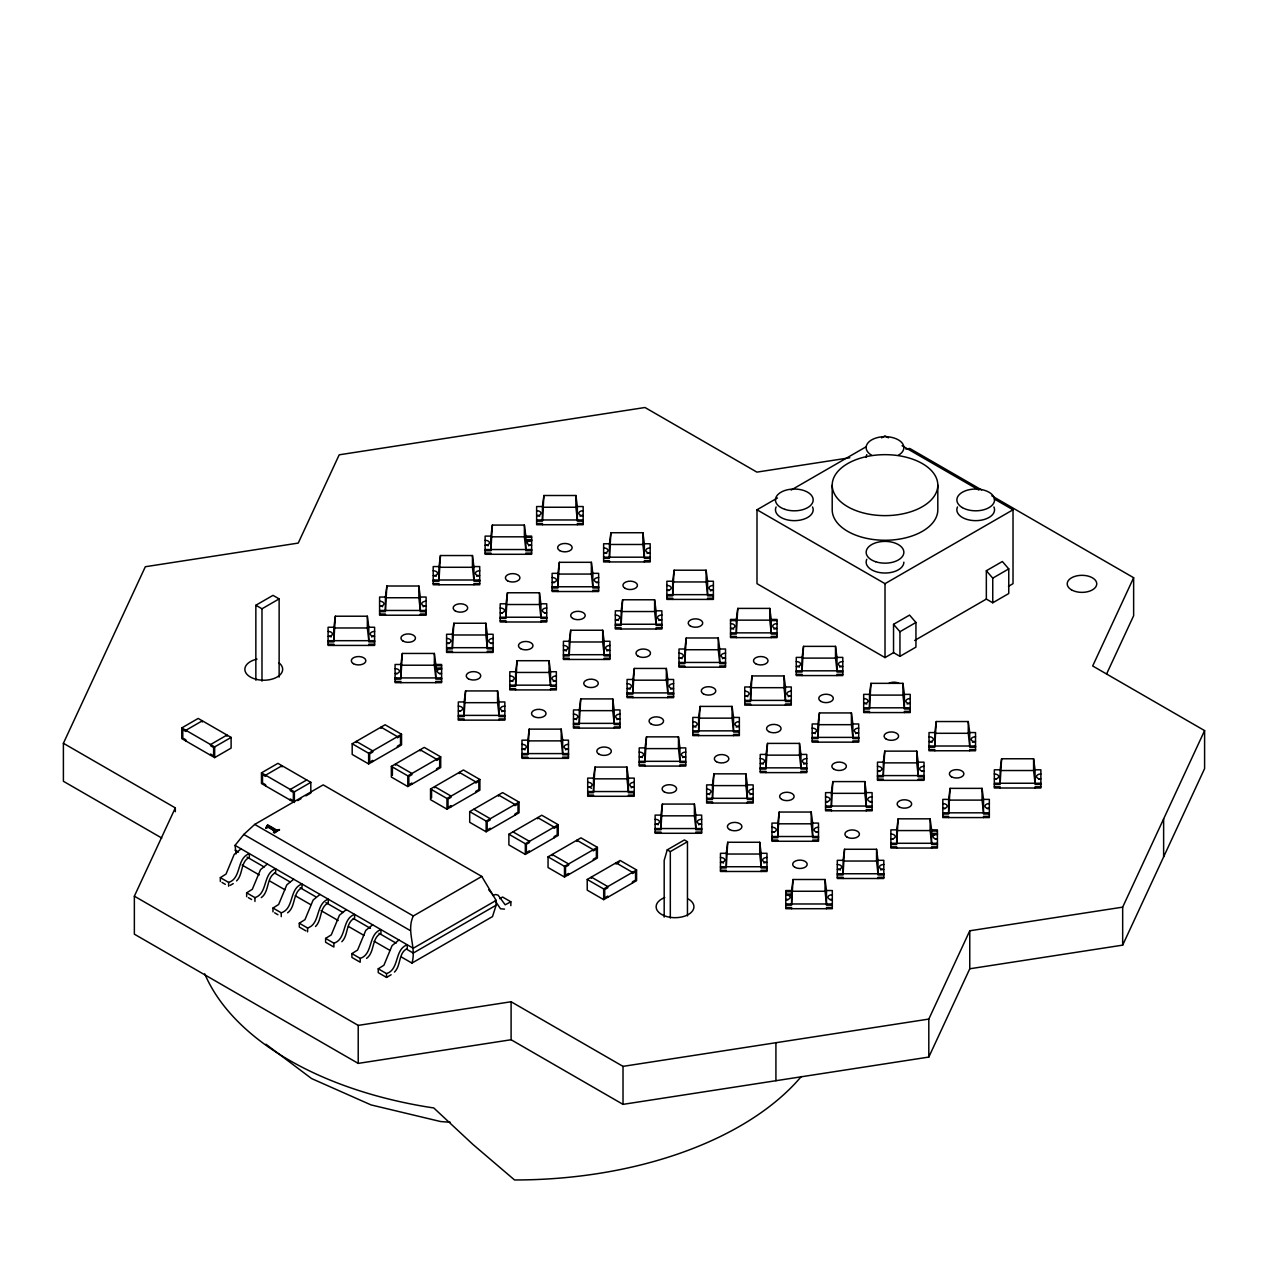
<?xml version="1.0" encoding="UTF-8"?>
<svg xmlns="http://www.w3.org/2000/svg" width="1268" height="1268" viewBox="0 0 1268 1268"><rect width="100%" height="100%" fill="white"/><g stroke="black" fill="none" stroke-linecap="round" stroke-linejoin="round"><path stroke-width="1.5" d="M333.896 640.689L335.354 616.216L367.34 616.216L368.798 627.248L368.798 641.877L374.615 641.877M385.409 610.463L386.867 586.006L418.852 586.006L420.31 597.038L420.31 611.651L426.111 611.651M400.894 677.92L402.352 653.448L434.338 653.448L435.796 664.48L435.796 679.109L441.613 679.109M439.013 579.999L440.456 555.543L472.457 555.543L473.899 566.574L473.899 581.188L479.716 581.188M452.407 647.694L453.865 623.238L485.85 623.238L487.308 634.269L487.308 648.883L493.125 648.883M464.136 715.39L465.578 690.933L497.579 690.933L499.021 701.965L499.021 716.579L504.838 716.579M490.938 549.535L492.38 525.079L524.381 525.079L525.824 536.11L525.824 550.724L531.641 550.724M506.011 617.231L507.454 592.774L539.455 592.774L540.897 603.806L540.897 618.419L546.714 618.419M515.632 685.164L517.09 660.707L549.076 660.707L550.534 671.739L550.534 686.353L556.351 686.353M542.45 519.959L543.909 495.503L575.894 495.503L577.352 506.534L577.352 521.148L583.169 521.148M527.789 753.588L529.231 729.132L561.233 729.132L562.675 740.163L562.675 754.777L568.492 754.777M557.936 586.767L559.378 562.31L591.379 562.31L592.822 573.342L592.822 587.956L598.639 587.956M569.237 654.7L570.695 630.244L602.68 630.244L604.139 641.275L604.139 655.889L609.956 655.889M579.286 723.362L580.744 698.906L612.729 698.906L614.188 709.937L614.188 724.551L620.004 724.551M609.448 557.191L610.907 532.734L642.892 532.734L644.35 543.766L644.35 558.38L650.167 558.38M593.519 791.549L594.977 767.077L626.963 767.077L628.421 778.108L628.421 792.738L634.238 792.738M621.161 624.252L622.62 599.78L654.605 599.78L656.063 610.811L656.063 625.425L661.88 625.425M632.89 692.899L634.349 668.442L666.334 668.442L667.792 679.474L667.792 694.087L673.609 694.087M645.032 761.323L646.49 736.866L678.475 736.866L679.933 747.898L679.933 762.512L685.75 762.512M672.69 594.66L674.132 570.204L706.133 570.204L707.576 581.235L707.576 595.849L713.393 595.849M660.945 828.543L662.403 804.071L694.389 804.071L695.847 815.102L695.847 829.732L701.664 829.732M684.815 662.451L686.273 637.978L718.259 637.978L719.717 649.01L719.717 663.624L725.534 663.624M698.636 730.859L700.094 706.403L732.08 706.403L733.538 717.434L733.538 732.048L739.355 732.048M712.457 798.317L713.9 773.845L745.901 773.845L747.343 784.892L747.343 799.506L753.16 799.506M736.328 632.859L737.786 608.402L769.771 608.402L771.229 619.434L771.229 634.048L777.046 634.048M726.279 866.741L727.721 842.269L759.722 842.269L761.165 853.301L761.165 867.93L766.981 867.93M750.561 700.396L752.019 675.939L784.004 675.939L785.463 686.971L785.463 701.584L791.28 701.584M766.046 767.853L767.505 743.397L799.49 743.397L800.948 754.428L800.948 769.042L806.765 769.042M777.775 836.515L779.234 812.043L811.219 812.043L812.677 823.09L812.677 837.704L818.494 837.704M802.073 670.82L803.532 646.363L835.517 646.363L836.975 657.395L836.975 672.008L842.792 672.008M791.597 903.973L793.055 879.501L825.04 879.501L826.498 890.532L826.498 905.162L832.315 905.162M817.971 737.39L819.429 712.933L851.414 712.933L852.873 723.965L852.873 738.578L858.69 738.578M831.38 806.052L832.838 781.595L864.824 781.595L866.282 792.627L866.282 807.24L872.099 807.24M843.109 873.747L844.551 849.275L876.553 849.275L877.995 860.322L877.995 874.936L883.812 874.936M869.499 707.813L870.957 683.341L902.943 683.341L904.401 694.373L904.401 709.002L910.218 709.002M883.305 775.588L884.763 751.131L916.748 751.131L918.206 762.163L918.206 776.777L924.023 776.777M896.698 843.283L898.156 818.827L930.141 818.827L931.6 829.858L931.6 844.472L937.417 844.472M934.817 746.012L936.275 721.54L968.261 721.54L969.719 732.571L969.719 747.201L975.536 747.201M948.622 812.82L950.081 788.363L982.066 788.363L983.524 799.395L983.524 814.008L989.341 814.008M1000.151 783.244L1001.609 758.771L1033.594 758.771L1035.053 769.803L1035.053 784.432L1040.87 784.432M328.079 641.877L333.896 641.877L333.896 627.248L335.354 616.216M379.592 611.651L385.409 611.651L385.409 597.038L386.867 586.006M395.077 679.109L400.894 679.109L400.894 664.48L402.352 653.448M433.196 581.188L439.013 581.188L439.013 566.574L440.456 555.543M446.59 648.883L452.407 648.883L452.407 634.269L453.865 623.238M411.926 963.094C416.855 947.228 405.871 931.457 413.32 915.971L481.777 876.442L496.137 900.407L496.137 905.209L492.507 916.574L411.926 963.094L401.639 957.15M458.319 716.579L464.136 716.579L464.136 701.965L465.578 690.933M485.121 550.724L490.938 550.724L490.938 536.11L492.38 525.079M500.194 618.419L506.011 618.419L506.011 603.806L507.454 592.774M509.815 686.353L515.632 686.353L515.632 671.739L517.09 660.707M536.633 521.148L542.45 521.148L542.45 506.534L543.909 495.503M521.972 754.777L527.789 754.777L527.789 740.163L529.231 729.132M552.119 587.956L557.936 587.956L557.936 573.342L559.378 562.31M563.42 655.889L569.237 655.889L569.237 641.275L570.695 630.244M573.469 724.551L579.286 724.551L579.286 709.937L580.744 698.906M603.631 558.38L609.448 558.38L609.448 543.766L610.907 532.734M587.702 792.738L593.519 792.738L593.519 778.108L594.977 767.077M615.345 625.425L621.161 625.425L621.161 610.811L622.62 599.78M627.074 694.087L632.89 694.087L632.89 679.474L634.349 668.442M639.215 762.512L645.032 762.512L645.032 747.898L646.49 736.866M666.873 595.849L672.69 595.849L672.69 581.235L674.132 570.204M655.128 829.732L660.945 829.732L660.945 815.102L662.403 804.071M678.998 663.624L684.815 663.624L684.815 649.01L686.273 637.978M692.819 732.048L698.636 732.048L698.636 717.434L700.094 706.403M706.641 799.506L712.457 799.506L712.457 784.892L713.9 773.845M730.526 634.048L736.328 634.048L736.328 619.434L737.786 608.402M720.462 867.93L726.279 867.93L726.279 853.301L727.721 842.269M744.744 701.584L750.561 701.584L750.561 686.971L752.019 675.939M760.229 769.042L766.046 769.042L766.046 754.428L767.505 743.397M771.958 837.704L777.775 837.704L777.775 823.09L779.234 812.043M796.256 672.008L802.073 672.008L802.073 657.395L803.532 646.363M785.78 905.162L791.597 905.162L791.597 890.532L793.055 879.501M812.17 738.578L817.971 738.578L817.971 723.965L819.429 712.933M825.563 807.24L831.38 807.24L831.38 792.627L832.838 781.595M837.292 874.936L843.109 874.936L843.109 860.322L844.551 849.275M863.682 709.002L869.499 709.002L869.499 694.373L870.957 683.341M877.488 776.777L883.305 776.777L883.305 762.163L884.763 751.131M890.881 844.472L896.698 844.472L896.698 829.858L898.156 818.827M929.016 747.201L934.817 747.201L934.817 732.571L936.275 721.54M942.821 814.008L948.622 814.008L948.622 799.395L950.081 788.363M994.334 784.432L1000.151 784.432L1000.151 769.803L1001.609 758.771M687.462 915.924L687.462 841.714L684.403 839.939L667.253 849.845L664.178 860.401L664.178 917.097M161.765 838.053L63.4 781.278L63.4 743.286L145.329 566.733L298.234 543.084L339.19 454.816L644.984 407.504L756.901 472.124L849.798 457.764M991.814 495.836L1133.64 577.717L1092.683 665.985L1204.6 730.606L1122.671 907.143L969.766 930.791L969.766 968.784L928.81 1057.068L623.016 1104.365L511.099 1039.744L358.21 1063.392L134.36 934.167L134.36 896.175L175.317 807.89L63.4 743.286M928.81 1057.068L928.81 1019.076L969.766 930.791M1106.599 673.958L1133.64 615.709L1133.64 577.717M969.766 968.784L1122.671 945.135L1204.6 768.598L1204.6 730.606M236.102 853.871L235.056 845.376L243.805 834.455L254.725 824.406L323.182 784.876L481.777 876.442M236.561 880.927C243.234 874.635 240.381 861.432 249.352 857.469L249.352 853.618C236.276 858.278 241.76 878.201 228.636 882.417L220.347 877.63L220.347 881.482M315.51 926.496C322.183 920.203 319.33 907.016 328.301 903.038L328.301 899.202C315.225 903.846 320.693 923.786 307.585 928.002L299.296 923.215L299.296 927.051L305.921 930.886M341.821 941.696C348.494 935.404 345.657 922.201 354.612 918.238L354.612 914.402C341.536 919.046 347.02 938.97 333.896 943.202L325.607 938.415L325.607 942.251L333.896 947.038L333.896 943.202M394.459 972.08C401.132 965.788 398.279 952.585 407.25 948.622L407.25 944.787C394.158 949.431 399.642 969.354 386.534 973.586L378.244 968.8L378.244 972.635L386.534 977.422L391.13 974.759M265.915 827.418L268.642 826.895L275.362 831.38L268.642 827.497L265.915 828.02L267.136 826.371M265.915 828.02L267.627 824.818L276.646 830.017L279.435 829.589L274.57 833.013L273.539 832.426L275.362 830.762M261.271 897.617C269.672 891.689 266.106 877.044 275.663 872.653L275.663 868.818C262.587 873.462 268.071 893.401 254.947 897.617L246.658 892.83L246.658 896.666M287.598 912.801C295.983 906.874 292.433 892.228 301.99 887.854L301.99 884.018C288.898 888.662 294.382 908.585 281.258 912.801L272.985 908.031L272.985 911.866M366.531 958.386C374.932 952.458 371.365 937.813 380.939 933.422L380.939 929.587C367.847 934.231 373.331 954.17 360.207 958.386L351.918 953.599L351.918 957.451L360.207 962.222L360.207 958.386M255.851 680.203L255.851 605.248L273 595.358L279.134 598.892L279.134 677.096M255.851 605.248L261.985 608.798L279.134 598.892M181.768 727.927L198.204 718.433L231.109 737.421L231.109 748.104L214.657 757.614L181.768 738.61L181.768 727.927L214.657 746.915L231.109 737.421M293.003 801.725L261.477 783.529L261.477 772.846L277.93 763.336L310.818 782.34L310.818 793.023L305.889 795.876M893.544 652.655L893.544 624.332L909.552 615.091L915.94 622.477L915.94 647.124L899.947 656.349L893.544 652.655L885.016 657.585L756.996 583.676L756.996 509.784L777.49 497.944M791.137 490.066L866.234 446.716M881.593 437.84L885.016 435.875L888.424 437.84M352.187 743.761L385.092 724.773L401.544 734.267L401.544 744.95L368.639 763.938L352.187 754.444L352.187 743.761L368.639 753.255L401.544 734.267M306.713 779.963L290.261 789.457L290.261 790.646L293.352 792.421L293.352 800.742L290.261 798.951L290.261 800.14M261.477 772.846L294.382 791.834L310.818 782.34M297.663 800.615L300.96 798.713M267.104 826.514L267.627 825.42L275.14 829.763M241.063 848.847L234.184 854.458L226.005 874.096L220.347 877.63M273.539 832.426L275.362 831.38M279.435 830.191L276.646 830.017M273.539 831.808L274.57 832.41L279.435 829.589M391.352 766.379L424.257 747.391L440.709 756.885L440.709 767.568L407.805 786.556L391.352 777.062L391.352 766.379L407.805 775.873L440.709 756.885M230.174 885.381L233.233 883.606M267.389 864.031L260.495 869.658L252.332 889.28L246.658 892.83M430.534 788.997L463.438 769.993L479.89 779.503L479.89 790.186L446.986 809.174L430.534 799.68L430.534 788.997L446.986 798.491L479.89 779.503M293.701 879.231L286.806 884.842L278.643 904.48L272.985 908.031M320.012 894.415L313.133 900.042L304.954 919.665L299.296 923.215M469.699 811.615L502.603 792.611L519.056 802.121L519.056 812.804L486.151 831.792L469.699 822.298L469.699 811.615L486.151 821.109L519.056 802.121M756.996 509.784L885.016 583.676L1013.021 509.784L1013.021 583.676L1008.44 586.323M346.322 909.616L339.444 915.227L331.281 934.865L325.607 938.415M508.88 834.233L541.785 815.229L558.237 824.739L558.237 835.422L525.332 854.41L508.88 844.916L508.88 834.233L525.332 843.727L558.237 824.739M372.649 924.8L365.755 930.427L357.592 950.049L351.918 953.599M986.345 599.082L986.345 570.743L1002.354 561.502L1008.757 568.904L1008.757 593.535L992.749 602.775L986.345 599.082L914.672 640.467M899.947 656.349L899.947 631.718L915.94 622.477M992.749 602.775L992.749 578.145L1008.757 568.904M398.96 940L392.081 945.611L383.903 965.249L378.244 968.8M548.045 856.851L580.95 837.847L597.402 847.341L597.402 858.04L564.498 877.028L548.045 867.534L548.045 856.851L564.498 866.345L597.402 847.341M496.137 900.407L413.257 948.258L235.056 845.376M499.687 898.679L502.572 897.015L510.846 901.802L510.846 905.637M496.137 905.209L413.257 953.06L406.41 949.098M510.846 901.802L505.187 904.797L498.086 895.16L495.629 894.495L492.586 895.509M587.227 879.469L620.131 860.465L636.584 869.959L636.584 880.658L603.679 899.646L587.227 890.152L587.227 879.469L603.679 888.963L636.584 869.959M619.101 862.256L616.01 864.031L616.01 862.842L632.463 872.336L632.463 873.525L635.553 871.75L635.553 880.055L632.463 881.831L632.463 883.019M667.253 849.845L670.312 851.605L687.462 841.714M504.521 909.108L500.495 908.776L495.217 900.93M905.923 449.078L909.79 448.476L981.559 489.908M134.36 896.175L358.21 1025.4L511.099 1001.752L623.016 1066.372L928.81 1019.076M542.45 506.534L536.633 506.534L536.633 515.474A4.359 2.52 0 0 1 539.724 516.219M577.352 506.534L583.169 506.534L583.169 515.474A4.359 2.52 0 0 0 580.078 516.219M543.909 507.248L575.894 507.248L577.352 519.959M536.633 519.959L583.169 519.959M536.633 523.525L542.45 523.525L542.45 524.714M583.169 523.525L577.352 523.525L577.352 524.714M490.938 536.11L485.121 536.11L485.121 545.05A4.359 2.52 0 0 1 488.196 545.795M525.824 536.11L531.641 536.11L531.641 545.05A4.359 2.52 0 0 0 528.566 545.795M492.38 536.824L524.381 536.824L525.824 549.535M525.824 537.299L531.641 537.299M525.824 539.677L531.641 539.677M525.824 540.85L531.641 540.85M609.448 543.766L603.631 543.766L603.631 552.705A4.359 2.52 0 0 1 606.722 553.45M644.35 543.766L650.167 543.766L650.167 552.705A4.359 2.52 0 0 0 647.076 553.45M610.907 544.479L642.892 544.479L644.35 557.191M485.121 549.535L531.641 549.535M485.121 553.102L490.938 553.102L490.938 554.29M531.641 553.102L525.824 553.102L525.824 554.29M603.631 557.191L650.167 557.191M603.631 560.757L609.448 560.757L609.448 561.946M650.167 560.757L644.35 560.757L644.35 561.946M439.013 566.574L433.196 566.574L433.196 575.514A4.359 2.52 0 0 1 436.271 576.258M473.899 566.574L479.716 566.574L479.716 575.514A4.359 2.52 0 0 0 476.641 576.258M440.456 567.287L472.457 567.287L473.899 579.999M557.936 573.342L552.119 573.342L552.119 582.281A4.359 2.52 0 0 1 554.29 582.63M592.822 573.342L598.639 573.342L598.639 582.281A4.359 2.52 0 0 0 596.467 582.63M559.378 574.055L591.379 574.055L592.822 586.767M433.196 579.999L479.716 579.999M672.69 581.235L666.873 581.235L666.873 590.175A4.359 2.52 0 0 1 669.044 590.523M707.576 581.235L713.393 581.235L713.393 590.175A4.359 2.52 0 0 0 710.318 590.92M674.132 581.949L706.133 581.949L707.576 594.66M433.196 583.565L439.013 583.565L439.013 584.754M479.716 583.565L473.899 583.565L473.899 584.754M552.119 586.767L598.639 586.767M552.119 590.333L557.936 590.333L557.936 591.522M598.639 590.333L592.822 590.333L592.822 591.522M666.873 594.66L713.393 594.66M385.409 597.038L379.592 597.038L379.592 605.977A4.359 2.52 0 0 1 382.667 606.722M420.31 597.038L426.111 597.038L426.111 605.977A4.359 2.52 0 0 0 423.036 606.722M386.867 597.751L418.852 597.751L420.31 610.463M666.873 598.227L672.69 598.227L672.69 599.415M713.393 598.227L707.576 598.227L707.576 599.415M506.011 603.806L500.194 603.806L500.194 612.745A4.359 2.52 0 0 1 502.366 613.078M540.897 603.806L546.714 603.806L546.714 612.745A4.359 2.52 0 0 0 544.543 613.078M507.454 604.519L539.455 604.519L540.897 617.231M379.592 610.463L426.111 610.463M621.161 610.811L615.345 610.811L615.345 619.767A4.359 2.52 0 0 1 618.435 620.496M656.063 610.811L661.88 610.811L661.88 619.767A4.359 2.52 0 0 0 658.789 620.496M622.62 611.541L654.605 611.541L656.063 624.252M379.592 614.029L385.409 614.029L385.409 615.218M426.111 614.029L420.31 614.029L420.31 615.218M500.194 617.231L546.714 617.231M736.328 619.434L730.526 619.434L730.526 628.373A4.359 2.52 0 0 1 733.601 629.118M771.229 619.434L777.046 619.434L777.046 628.373A4.359 2.52 0 0 0 773.971 629.118M737.786 620.147L769.771 620.147L771.229 632.859M730.526 620.623L736.328 620.623M771.229 620.623L777.046 620.623M500.194 620.797L506.011 620.797L506.011 621.986M546.714 620.797L540.897 620.797L540.897 621.986M615.345 624.252L661.88 624.252M333.896 627.248L328.079 627.248L328.079 636.203A4.359 2.52 0 0 1 331.17 636.932M368.798 627.248L374.615 627.248L374.615 636.203A4.359 2.52 0 0 0 371.524 636.932M335.354 627.977L367.34 627.977L368.798 640.689M615.345 627.803L621.161 627.803L621.161 628.991M661.88 627.803L656.063 627.803L656.063 628.991M730.526 632.859L777.046 632.859M452.407 634.269L446.59 634.269L446.59 643.209A4.359 2.52 0 0 1 448.777 643.542M487.308 634.269L493.125 634.269L493.125 643.209A4.359 2.52 0 0 0 490.938 643.542M453.865 634.983L485.85 634.983L487.308 647.694M730.526 636.425L736.328 636.425L736.328 637.614M777.046 636.425L771.229 636.425L771.229 637.614M328.079 640.689L374.615 640.689M569.237 641.275L563.42 641.275L563.42 650.215A4.359 2.52 0 0 1 566.511 650.959M604.139 641.275L609.956 641.275L609.956 650.215A4.359 2.52 0 0 0 606.865 650.959M570.695 641.988L602.68 641.988L604.139 654.7M328.079 644.239L333.896 644.239L333.896 645.428M374.615 644.239L368.798 644.239L368.798 645.428M446.59 647.694L493.125 647.694M684.815 649.01L678.998 649.01L678.998 657.965A4.359 2.52 0 0 1 682.089 658.694M719.717 649.01L725.534 649.01L725.534 657.965A4.359 2.52 0 0 0 722.443 658.694M686.273 649.739L718.259 649.739L719.717 662.451M446.59 651.261L452.407 651.261L452.407 652.449M493.125 651.261L487.308 651.261L487.308 652.449M563.42 654.7L609.956 654.7M802.073 657.395L796.256 657.395L796.256 666.334A4.359 2.52 0 0 1 799.347 667.079M836.975 657.395L842.792 657.395L842.792 666.334A4.359 2.52 0 0 0 839.701 667.079M803.532 658.108L835.517 658.108L836.975 670.82M563.42 658.266L569.237 658.266L569.237 659.455M609.956 658.266L604.139 658.266L604.139 659.455M678.998 662.451L725.534 662.451M400.894 664.48L395.077 664.48L395.077 673.435A4.359 2.52 0 0 1 397.264 673.768M435.796 664.48L441.613 664.48L441.613 673.435A4.359 2.52 0 0 0 439.425 673.768M402.352 665.209L434.338 665.209L435.796 677.92M435.796 665.668L441.613 665.668M678.998 666.001L684.815 666.001L684.815 667.19M725.534 666.001L719.717 666.001L719.717 667.19M435.796 668.046L441.613 668.046M435.796 669.235L441.613 669.235M796.256 670.82L842.792 670.82M515.632 671.739L509.815 671.739L509.815 680.678A4.359 2.52 0 0 1 512.906 681.423M550.534 671.739L556.351 671.739L556.351 680.678A4.359 2.52 0 0 0 553.26 681.423M517.09 672.452L549.076 672.452L550.534 685.164M796.256 674.386L802.073 674.386L802.073 675.575M842.792 674.386L836.975 674.386L836.975 675.575M395.077 677.92L441.613 677.92M632.89 679.474L627.074 679.474L627.074 688.413A4.359 2.52 0 0 1 630.164 689.158M667.792 679.474L673.609 679.474L673.609 688.413A4.359 2.52 0 0 0 670.518 689.158M634.349 680.187L666.334 680.187L667.792 692.899M395.077 681.471L400.894 681.471L400.894 682.659M441.613 681.471L435.796 681.471L435.796 682.659M509.815 685.164L556.351 685.164M750.561 686.971L744.744 686.971L744.744 695.91A4.359 2.52 0 0 1 747.835 696.655M785.463 686.971L791.28 686.971L791.28 695.91A4.359 2.52 0 0 0 788.189 696.655M752.019 687.684L784.004 687.684L785.463 700.396M509.815 688.73L515.632 688.73L515.632 689.919M556.351 688.73L550.534 688.73L550.534 689.919M627.074 692.899L673.609 692.899M869.499 694.373L863.682 694.373L863.682 703.328A4.359 2.52 0 0 1 866.773 704.057M904.401 694.373L910.218 694.373L910.218 703.328A4.359 2.52 0 0 0 907.127 704.057M870.957 695.102L902.943 695.102L904.401 707.813M627.074 696.465L632.89 696.465L632.89 697.654M673.609 696.465L667.792 696.465L667.792 697.654M744.744 700.396L791.28 700.396M464.136 701.965L458.319 701.965L458.319 710.904A4.359 2.52 0 0 1 460.49 711.237M499.021 701.965L504.838 701.965L504.838 710.904A4.359 2.52 0 0 0 501.763 711.649M465.578 702.678L497.579 702.678L499.021 715.39M744.744 703.962L750.561 703.962L750.561 705.151M791.28 703.962L785.463 703.962L785.463 705.151M863.682 707.813L910.218 707.813M579.286 709.937L573.469 709.937L573.469 718.877A4.359 2.52 0 0 1 576.56 719.622M614.188 709.937L620.004 709.937L620.004 718.877A4.359 2.52 0 0 0 616.914 719.622M580.744 710.651L612.729 710.651L614.188 723.362M863.682 711.38L869.499 711.38L869.499 712.568M910.218 711.38L904.401 711.38L904.401 712.568M458.319 715.39L504.838 715.39M698.636 717.434L692.819 717.434L692.819 726.374A4.359 2.52 0 0 1 695.894 727.119M733.538 717.434L739.355 717.434L739.355 726.374A4.359 2.52 0 0 0 736.264 727.119M700.094 718.148L732.08 718.148L733.538 730.859M458.319 718.956L464.136 718.956L464.136 720.145M504.838 718.956L499.021 718.956L499.021 720.145M573.469 723.362L620.004 723.362M817.971 723.965L812.17 723.965L812.17 732.904A4.359 2.52 0 0 1 815.245 733.649M852.873 723.965L858.69 723.965L858.69 732.904A4.359 2.52 0 0 0 855.615 733.649M819.429 724.678L851.414 724.678L852.873 737.39M573.469 726.929L579.286 726.929L579.286 728.117M620.004 726.929L614.188 726.929L614.188 728.117M692.819 730.859L739.355 730.859M934.817 732.571L929.016 732.571L929.016 741.526A4.359 2.52 0 0 1 932.091 742.255M969.719 732.571L975.536 732.571L975.536 741.526A4.359 2.52 0 0 0 972.461 742.255M936.275 733.3L968.261 733.3L969.719 746.012M692.819 734.426L698.636 734.426L698.636 735.614M739.355 734.426L733.538 734.426L733.538 735.614M812.17 737.39L858.69 737.39M527.789 740.163L521.972 740.163L521.972 749.103A4.359 2.52 0 0 1 525.047 749.848M562.675 740.163L568.492 740.163L568.492 749.103A4.359 2.52 0 0 0 565.417 749.848M529.231 740.877L561.233 740.877L562.675 753.588M812.17 740.956L817.971 740.956L817.971 742.145M858.69 740.956L852.873 740.956L852.873 742.145M929.016 746.012L975.536 746.012M645.032 747.898L639.215 747.898L639.215 756.837A4.359 2.52 0 0 1 642.305 757.582M679.933 747.898L685.75 747.898L685.75 756.837A4.359 2.52 0 0 0 682.659 757.582M646.49 748.611L678.475 748.611L679.933 761.323M929.016 749.578L934.817 749.578L934.817 750.767M975.536 749.578L969.719 749.578L969.719 750.767M521.972 753.588L568.492 753.588M766.046 754.428L760.229 754.428L760.229 763.368A4.359 2.52 0 0 1 763.32 764.113M800.948 754.428L806.765 754.428L806.765 763.368A4.359 2.52 0 0 0 803.69 764.113M767.505 755.142L799.49 755.142L800.948 767.853M521.972 757.154L527.789 757.154L527.789 758.343M568.492 757.154L562.675 757.154L562.675 758.343M639.215 761.323L685.75 761.323M883.305 762.163L877.488 762.163L877.488 771.102A4.359 2.52 0 0 1 879.675 771.435M918.206 762.163L924.023 762.163L924.023 771.102A4.359 2.52 0 0 0 921.836 771.435M884.763 762.876L916.748 762.876L918.206 775.588M639.215 764.889L645.032 764.889L645.032 766.078M685.75 764.889L679.933 764.889L679.933 766.078M760.229 767.853L806.765 767.853M1000.151 769.803L994.334 769.803L994.334 778.758A4.359 2.52 0 0 1 996.521 779.091M1035.053 769.803L1040.87 769.803L1040.87 778.758A4.359 2.52 0 0 0 1038.682 779.091M1001.609 770.532L1033.594 770.532L1035.053 783.244M760.229 771.419L766.046 771.419L766.046 772.608M806.765 771.419L800.948 771.419L800.948 772.608M877.488 775.588L924.023 775.588M593.519 778.108L587.702 778.108L587.702 787.063A4.359 2.52 0 0 1 591.49 788.316M628.421 778.108L634.238 778.108L634.238 787.063A4.359 2.52 0 0 0 631.163 787.793M594.977 778.837L626.963 778.837L628.421 791.549M877.488 779.154L883.305 779.154L883.305 780.343M924.023 779.154L918.206 779.154L918.206 780.343M994.334 783.244L1040.87 783.244M712.457 784.892L706.641 784.892L706.641 793.831A4.359 2.52 0 0 1 709.715 794.561M747.343 784.892L753.16 784.892L753.16 793.831A4.359 2.52 0 0 0 750.085 794.561M713.9 785.605L745.901 785.605L747.343 798.317M994.334 786.81L1000.151 786.81L1000.151 787.999M1040.87 786.81L1035.053 786.81L1035.053 787.999M587.702 791.549L634.238 791.549M831.38 792.627L825.563 792.627L825.563 801.566A4.359 2.52 0 0 1 827.75 801.899M866.282 792.627L872.099 792.627L872.099 801.566A4.359 2.52 0 0 0 869.911 801.899M832.838 793.34L864.824 793.34L866.282 806.052M587.702 795.115L593.519 795.115L593.519 796.288M634.238 795.115L628.421 795.115L628.421 796.288M706.641 798.317L753.16 798.317M948.622 799.395L942.821 799.395L942.821 808.334A4.359 2.52 0 0 1 944.993 808.667M983.524 799.395L989.341 799.395L989.341 808.334A4.359 2.52 0 0 0 987.17 808.667M950.081 800.108L982.066 800.108L983.524 812.82M706.641 801.883L712.457 801.883L712.457 803.072M753.16 801.883L747.343 801.883L747.343 803.072M825.563 806.052L872.099 806.052M825.563 809.618L831.38 809.618L831.38 810.807M872.099 809.618L866.282 809.618L866.282 810.807M942.821 812.82L989.341 812.82M660.945 815.102L655.128 815.102L655.128 824.057A4.359 2.52 0 0 1 658.219 824.786M695.847 815.102L701.664 815.102L701.664 824.057A4.359 2.52 0 0 0 698.573 824.786M662.403 815.831L694.389 815.831L695.847 828.543M942.821 816.386L948.622 816.386L948.622 817.575M989.341 816.386L983.524 816.386L983.524 817.575M777.775 823.09L771.958 823.09L771.958 832.03A4.359 2.52 0 0 1 774.146 832.363M812.677 823.09L818.494 823.09L818.494 832.03A4.359 2.52 0 0 0 816.307 832.363M779.234 823.804L811.219 823.804L812.677 836.515M655.128 828.543L701.664 828.543M896.698 829.858L890.881 829.858L890.881 838.798A4.359 2.52 0 0 1 893.068 839.131M931.6 829.858L937.417 829.858L937.417 838.798A4.359 2.52 0 0 0 935.229 839.131M898.156 830.572L930.141 830.572L931.6 843.283M931.6 831.047L937.417 831.047M655.128 832.093L660.945 832.093L660.945 833.282M701.664 832.093L695.847 832.093L695.847 833.282M931.6 833.409L937.417 833.409M931.6 834.598L937.417 834.598M771.958 836.515L818.494 836.515M771.958 840.082L777.775 840.082L777.775 841.27M818.494 840.082L812.677 840.082L812.677 841.27M890.881 843.283L937.417 843.283M890.881 846.85L896.698 846.85L896.698 848.038M937.417 846.85L931.6 846.85L931.6 848.038M726.279 853.301L720.462 853.301L720.462 862.256A4.359 2.52 0 0 1 723.537 862.985M761.165 853.301L766.981 853.301L766.981 862.256A4.359 2.52 0 0 0 763.907 862.985M727.721 854.03L759.722 854.03L761.165 866.741M843.109 860.322L837.292 860.322L837.292 869.262A4.359 2.52 0 0 1 840.367 870.006M877.995 860.322L883.812 860.322L883.812 869.262A4.359 2.52 0 0 0 880.737 870.006M844.551 861.035L876.553 861.035L877.995 873.747M720.462 866.741L766.981 866.741M720.462 870.292L726.279 870.292L726.279 871.481M766.981 870.292L761.165 870.292L761.165 871.481M837.292 873.747L883.812 873.747M837.292 877.313L843.109 877.313L843.109 878.502M883.812 877.313L877.995 877.313L877.995 878.502M791.597 890.532L785.78 890.532L785.78 899.487A4.359 2.52 0 0 1 787.967 899.82M826.498 890.532L832.315 890.532L832.315 899.487A4.359 2.52 0 0 0 830.128 899.82M793.055 891.261L825.04 891.261L826.498 903.973M785.78 891.721L791.597 891.721M785.78 894.099L791.597 894.099M785.78 895.287L791.597 895.287M785.78 903.973L832.315 903.973M785.78 907.523L791.597 907.523L791.597 908.712M832.315 907.523L826.498 907.523L826.498 908.712M265.963 1044.246L311.579 1078.561L371.017 1104.904L440.551 1121.53L450.299 1122.275M488.735 889.819L492.19 893.956M902.071 445.718L978.88 490.066M994.239 498.942L1013.021 509.784M473.82 809.238L490.272 818.732L490.272 819.92L487.181 821.712L487.181 830.017L490.272 828.242L490.272 829.415M512.985 831.856L529.438 841.35L529.438 842.538L526.363 844.314L526.363 852.635L529.438 850.844L529.438 852.033M254.725 824.406L413.32 915.971M243.805 834.455L410.055 930.443M235.056 850.178L238.479 852.159M247.054 857.105L264.188 866.995M274.474 872.939L289.897 881.831M300.167 887.774L315.589 896.666M325.876 902.61L343.01 912.5M353.281 918.444L370.414 928.335M378.989 933.28L396.123 943.17M242.109 865.061L259.274 874.952M269.561 880.895L284.999 889.819M295.286 895.763L310.723 904.67M321.026 910.614L338.176 920.52M348.462 926.448L363.9 935.372M374.203 941.316L389.641 950.223M222.011 882.433L225.324 884.351M248.322 897.633L251.635 899.535M274.633 912.817L277.946 914.735M986.345 570.743L992.749 578.145M893.544 624.332L899.947 631.718M1163.628 818.874L1163.628 856.867M1122.671 907.143L1122.671 945.135M1033.594 758.771L1033.594 770.532M982.066 788.363L982.066 800.108M968.261 721.54L968.261 733.3M937.813 485.137A52.796 30.48 0 0 1 858.61 511.543A52.796 30.48 0 0 1 858.61 458.747A52.796 30.48 0 0 1 937.813 485.137L937.813 509.784A52.796 30.48 0 0 1 885.016 540.263A52.796 30.48 0 0 1 832.204 509.784L832.204 485.137M930.141 818.827L930.141 830.572M916.748 751.131L916.748 762.876M902.943 683.341L902.943 695.102M885.016 583.676L885.016 657.585M876.553 849.275L876.553 861.035M864.824 781.595L864.824 793.34M851.414 712.933L851.414 724.678M835.517 646.363L835.517 658.108M825.04 879.501L825.04 891.261M811.219 812.043L811.219 823.804M799.49 743.397L799.49 755.142M784.004 675.939L784.004 687.684M775.921 1042.724L775.921 1080.716M769.771 608.402L769.771 620.147M759.722 842.269L759.722 854.03M745.901 773.845L745.901 785.605M732.08 706.403L732.08 718.148M718.259 637.978L718.259 649.739M706.133 570.204L706.133 581.949M694.389 804.071L694.389 815.831M678.475 736.866L678.475 748.611M670.312 851.605L670.312 918M666.334 668.442L666.334 680.187M654.605 599.78L654.605 611.541M642.892 532.734L642.892 544.479M626.963 767.077L626.963 778.837M623.016 1066.372L623.016 1104.365M612.729 698.906L612.729 710.651M607.784 897.269L607.784 896.08L604.709 897.871L604.709 889.55L607.784 887.774L607.784 886.586L591.332 877.091L591.332 878.28M603.679 888.963L603.679 899.646M602.68 630.244L602.68 641.988M593.297 860.401L593.297 859.229L596.372 857.437L596.372 849.132L593.297 850.907L593.297 849.719L576.845 840.224L576.845 841.413M591.379 562.31L591.379 574.055M575.894 495.503L575.894 507.248M568.619 874.651L568.619 873.462L565.528 875.253L565.528 866.932L568.619 865.156L568.619 863.968L552.166 854.474L552.166 855.662M564.498 866.345L564.498 877.028M561.233 729.132L561.233 740.877M554.116 837.783L554.116 836.611L557.207 834.82L557.207 826.514L554.116 828.289L554.116 827.101L537.664 817.606L537.664 818.795M549.076 660.707L549.076 672.452M539.455 592.774L539.455 604.519M525.332 843.727L525.332 854.41M524.381 525.079L524.381 536.824M514.951 815.181L514.951 813.993L518.026 812.202L518.026 803.896L514.951 805.671L514.951 804.483L498.498 794.988L498.498 796.177M511.099 1001.752L511.099 1039.744M497.579 690.933L497.579 702.678M486.151 821.109L486.151 831.792M485.85 623.238L485.85 634.983M475.769 792.563L475.769 791.375L478.86 789.584L478.86 781.278L475.769 783.053L475.769 781.88L459.317 772.37L459.317 773.559M472.457 555.543L472.457 567.287M451.091 806.813L451.091 805.624L448.016 807.399L448.016 799.094L451.091 797.303L451.091 796.114L434.639 786.62L434.639 787.808M446.986 798.491L446.986 809.174M436.604 769.945L436.604 768.757L439.679 766.966L439.679 758.66L436.604 760.435L436.604 759.263L420.152 749.753L420.152 750.941M434.338 653.448L434.338 665.209M431.564 789.584L431.564 797.905M418.852 586.006L418.852 597.751M411.926 784.195L411.926 783.006L408.835 784.781L408.835 776.476L411.926 774.685L411.926 773.496L395.473 764.002L395.473 765.19M407.805 775.873L407.805 786.556M397.423 747.327L397.423 746.139L400.514 744.364L400.514 736.042L397.423 737.833L397.423 736.645L380.971 727.135L380.971 728.323M392.383 766.966L392.383 775.287M386.534 973.586L386.534 977.422M372.744 761.577L372.744 760.388L369.67 762.163L369.67 753.858L372.744 752.067L372.744 750.894L356.292 741.384L356.292 742.572M368.639 753.255L368.639 763.938M367.34 616.216L367.34 627.977M358.21 1025.4L358.21 1063.392M307.585 928.002L307.585 931.837M294.382 791.834L294.382 802.517M282.035 766.902L282.035 765.714L265.583 775.208L265.583 776.396L262.508 774.621L262.508 782.927L265.583 784.718L265.583 785.891M281.258 912.801L281.258 916.653M267.104 825.912L267.136 826.974M261.985 608.798L261.985 681.138M254.947 897.617L254.947 901.453M228.636 882.417L228.636 886.269M227.004 736.232L227.004 735.044L210.551 744.554L210.551 745.727L213.626 747.518L213.626 755.823L210.551 754.048L210.551 755.237M214.657 746.915L214.657 757.614M202.325 721.983L202.325 720.81L185.873 730.305L185.873 731.493L182.782 729.702L182.782 738.024L185.873 739.799L185.873 740.987M175.317 807.89L175.317 811.694M204.75 973.856A319.045 184.209 0 0 0 431.96 1107.693L433.688 1107.883L472.885 1144.402L514.539 1179.969A319.045 184.209 0 0 0 801.297 1076.516M866.155 457.431A18.861 10.889 0 0 1 866.789 454.61M903.862 562.136A18.861 10.889 0 0 1 882.544 572.93A18.861 10.889 0 0 1 866.789 559.315M812.534 506.962A18.861 10.889 0 0 1 794.323 520.657A18.861 10.889 0 0 1 776.111 506.962M993.906 506.962A18.846 10.889 0 0 1 975.694 520.657A18.846 10.889 0 0 1 957.483 506.962M871.671 455.275A18.861 10.889 0 0 1 871.671 439.869A18.861 10.889 0 0 1 898.346 439.869A18.861 10.889 0 0 1 898.346 455.275M883.812 874.302A4.359 2.52 0 0 1 882.686 874.207M883.812 864.507A4.359 2.52 0 0 0 879.453 867.027A4.359 2.52 0 0 0 883.812 869.547L883.812 878.502L837.292 878.502L837.292 869.547A4.359 2.52 0 0 0 841.651 867.027A4.359 2.52 0 0 0 837.292 864.507M892.022 843.743A4.359 2.52 0 0 1 890.881 843.838M937.417 843.838A4.359 2.52 0 0 1 936.291 843.743M937.417 834.043A4.359 2.52 0 0 0 933.058 836.563A4.359 2.52 0 0 0 937.417 839.083L937.417 848.038L890.881 848.038L890.881 839.083A4.359 2.52 0 0 0 895.256 836.563A4.359 2.52 0 0 0 890.881 834.043M786.905 904.433A4.359 2.52 0 0 1 785.78 904.512M832.315 904.512A4.359 2.52 0 0 1 831.174 904.433M832.315 894.732A4.359 2.52 0 0 0 827.956 897.253A4.359 2.52 0 0 0 832.315 899.773L832.315 908.712L785.78 908.712L785.78 899.773A4.359 2.52 0 0 0 790.138 897.253A4.359 2.52 0 0 0 785.78 894.732M1040.87 774.003A4.359 2.52 0 0 0 1036.495 776.523A4.359 2.52 0 0 0 1040.87 779.043L1040.87 787.999L994.334 787.999L994.334 779.043A4.359 2.52 0 0 0 998.693 776.523A4.359 2.52 0 0 0 994.334 774.003M943.947 813.295A4.359 2.52 0 0 1 942.821 813.374M989.341 813.374A4.359 2.52 0 0 1 988.216 813.295M989.341 803.595A4.359 2.52 0 0 0 984.982 806.099A4.359 2.52 0 0 0 989.341 808.619L989.341 817.575L942.821 817.575L942.821 808.619A4.359 2.52 0 0 0 947.18 806.099A4.359 2.52 0 0 0 942.821 803.595M930.141 746.472A4.359 2.52 0 0 1 929.016 746.567M975.536 746.567A4.359 2.52 0 0 1 974.41 746.472M975.536 736.771A4.359 2.52 0 0 0 971.177 739.292A4.359 2.52 0 0 0 975.536 741.812L975.536 750.767L929.016 750.767L929.016 741.812A4.359 2.52 0 0 0 933.375 739.292A4.359 2.52 0 0 0 929.016 736.771M773.084 836.975A4.359 2.52 0 0 1 771.958 837.07M818.494 837.07A4.359 2.52 0 0 1 817.369 836.975M818.494 827.275A4.359 2.52 0 0 0 814.135 829.795A4.359 2.52 0 0 0 818.494 832.315L818.494 841.27L771.958 841.27L771.958 832.315A4.359 2.52 0 0 0 776.317 829.795A4.359 2.52 0 0 0 771.958 827.275M766.981 857.501A4.359 2.52 0 0 0 762.623 860.021A4.359 2.52 0 0 0 766.981 862.541L766.981 871.481L720.462 871.481L720.462 862.541A4.359 2.52 0 0 0 724.821 860.021A4.359 2.52 0 0 0 720.462 857.501M872.099 796.811A4.359 2.52 0 0 0 867.724 799.331A4.359 2.52 0 0 0 872.099 801.851L872.099 810.807L825.563 810.807L825.563 801.851A4.359 2.52 0 0 0 829.922 799.331A4.359 2.52 0 0 0 825.563 796.811M878.613 776.064A4.359 2.52 0 0 1 877.488 776.143M924.023 766.363A4.359 2.52 0 0 0 919.649 768.868A4.359 2.52 0 0 0 924.023 771.388L924.023 780.343L877.488 780.343L877.488 771.388A4.359 2.52 0 0 0 881.846 768.868A4.359 2.52 0 0 0 877.488 766.363M813.295 737.849A4.359 2.52 0 0 1 812.17 737.944M858.69 737.944A4.359 2.52 0 0 1 857.564 737.849M858.69 728.149A4.359 2.52 0 0 0 854.331 730.669A4.359 2.52 0 0 0 858.69 733.189L858.69 742.145L812.17 742.145L812.17 733.189A4.359 2.52 0 0 0 816.529 730.669A4.359 2.52 0 0 0 812.17 728.149M910.218 698.573A4.359 2.52 0 0 0 905.843 701.093A4.359 2.52 0 0 0 910.218 703.613L910.218 712.568L863.682 712.568L863.682 703.613A4.359 2.52 0 0 0 868.041 701.093A4.359 2.52 0 0 0 863.682 698.573M761.371 768.313A4.359 2.52 0 0 1 760.229 768.408M806.765 768.408A4.359 2.52 0 0 1 805.64 768.313M806.765 758.613A4.359 2.52 0 0 0 802.406 761.133A4.359 2.52 0 0 0 806.765 763.653L806.765 772.608L760.229 772.608L760.229 763.653A4.359 2.52 0 0 0 764.604 761.133A4.359 2.52 0 0 0 760.229 758.613M656.253 829.003A4.359 2.52 0 0 1 655.128 829.082M701.664 829.082A4.359 2.52 0 0 1 700.538 829.003M701.664 819.302A4.359 2.52 0 0 0 697.305 821.822A4.359 2.52 0 0 0 701.664 824.343L701.664 833.282L655.128 833.282L655.128 824.343A4.359 2.52 0 0 0 659.487 821.822A4.359 2.52 0 0 0 655.128 819.302M753.16 798.872A4.359 2.52 0 0 1 752.035 798.777M753.16 789.076A4.359 2.52 0 0 0 748.802 791.597A4.359 2.52 0 0 0 753.16 794.117L753.16 803.072L706.641 803.072L706.641 794.117A4.359 2.52 0 0 0 710.999 791.597A4.359 2.52 0 0 0 706.641 789.076M739.355 731.414A4.359 2.52 0 0 1 738.214 731.335M739.355 721.635A4.359 2.52 0 0 0 734.98 724.155A4.359 2.52 0 0 0 739.355 726.659L739.355 735.614L692.819 735.614L692.819 726.659A4.359 2.52 0 0 0 697.178 724.155A4.359 2.52 0 0 0 692.819 721.635M797.398 671.295A4.359 2.52 0 0 1 796.256 671.374M842.792 661.595A4.359 2.52 0 0 0 838.433 664.099A4.359 2.52 0 0 0 842.792 666.619L842.792 675.575L796.256 675.575L796.256 666.619A4.359 2.52 0 0 0 800.631 664.099A4.359 2.52 0 0 0 796.256 661.595M791.28 700.95A4.359 2.52 0 0 1 790.138 700.871M791.28 691.171A4.359 2.52 0 0 0 786.905 693.691A4.359 2.52 0 0 0 791.28 696.211L791.28 705.151L744.744 705.151L744.744 696.211A4.359 2.52 0 0 0 749.103 693.691A4.359 2.52 0 0 0 744.744 691.171M685.75 752.098A4.359 2.52 0 0 0 681.391 754.603A4.359 2.52 0 0 0 685.75 757.123L685.75 766.078L639.215 766.078L639.215 757.123A4.359 2.52 0 0 0 643.573 754.603A4.359 2.52 0 0 0 639.215 752.098M634.238 792.104A4.359 2.52 0 0 1 633.112 792.009M634.238 782.308A4.359 2.52 0 0 0 629.879 784.829A4.359 2.52 0 0 0 634.238 787.349L634.238 796.288L587.702 796.288L587.702 787.349A4.359 2.52 0 0 0 592.077 784.829A4.359 2.52 0 0 0 587.702 782.308M725.534 662.99A4.359 2.52 0 0 1 724.393 662.91M725.534 653.21A4.359 2.52 0 0 0 721.159 655.73A4.359 2.52 0 0 0 725.534 658.25L725.534 667.19L678.998 667.19L678.998 658.25A4.359 2.52 0 0 0 683.357 655.73A4.359 2.52 0 0 0 678.998 653.21M628.199 693.374A4.359 2.52 0 0 1 627.074 693.453M673.609 693.453A4.359 2.52 0 0 1 672.468 693.374M673.609 683.674A4.359 2.52 0 0 0 669.235 686.194A4.359 2.52 0 0 0 673.609 688.714L673.609 697.654L627.074 697.654L627.074 688.714A4.359 2.52 0 0 0 631.432 686.194A4.359 2.52 0 0 0 627.074 683.674M620.004 723.917A4.359 2.52 0 0 1 618.879 723.838M620.004 714.138A4.359 2.52 0 0 0 615.646 716.658A4.359 2.52 0 0 0 620.004 719.178L620.004 728.117L573.469 728.117L573.469 719.178A4.359 2.52 0 0 0 577.828 716.658A4.359 2.52 0 0 0 573.469 714.138M523.098 754.048A4.359 2.52 0 0 1 521.972 754.143M568.492 754.143A4.359 2.52 0 0 1 567.367 754.048M568.492 744.348A4.359 2.52 0 0 0 564.133 746.868A4.359 2.52 0 0 0 568.492 749.388L568.492 758.343L521.972 758.343L521.972 749.388A4.359 2.52 0 0 0 526.331 746.868A4.359 2.52 0 0 0 521.972 744.348M777.046 623.634A4.359 2.52 0 0 0 772.688 626.154A4.359 2.52 0 0 0 777.046 628.674L777.046 637.614L730.526 637.614L730.526 628.674A4.359 2.52 0 0 0 734.885 626.154A4.359 2.52 0 0 0 730.526 623.634M667.998 595.136A4.359 2.52 0 0 1 666.873 595.215M713.393 585.436A4.359 2.52 0 0 0 709.034 587.956A4.359 2.52 0 0 0 713.393 590.476L713.393 599.415L666.873 599.415L666.873 590.476A4.359 2.52 0 0 0 671.232 587.956A4.359 2.52 0 0 0 666.873 585.436M504.838 715.944A4.359 2.52 0 0 1 503.713 715.849M504.838 706.149A4.359 2.52 0 0 0 500.48 708.669A4.359 2.52 0 0 0 504.838 711.189L504.838 720.145L458.319 720.145L458.319 711.189A4.359 2.52 0 0 0 462.677 708.669A4.359 2.52 0 0 0 458.319 706.149M661.88 624.791A4.359 2.52 0 0 1 660.755 624.712M661.88 615.012A4.359 2.52 0 0 0 657.521 617.532A4.359 2.52 0 0 0 661.88 620.052L661.88 628.991L615.345 628.991L615.345 620.052A4.359 2.52 0 0 0 619.703 617.532A4.359 2.52 0 0 0 615.345 615.012M609.956 655.255A4.359 2.52 0 0 1 608.83 655.176M609.956 645.475A4.359 2.52 0 0 0 605.597 647.996A4.359 2.52 0 0 0 609.956 650.516L609.956 659.455L563.42 659.455L563.42 650.516A4.359 2.52 0 0 0 567.779 647.996A4.359 2.52 0 0 0 563.42 645.475M556.351 675.939A4.359 2.52 0 0 0 551.992 678.459A4.359 2.52 0 0 0 556.351 680.979L556.351 689.919L509.815 689.919L509.815 680.979A4.359 2.52 0 0 0 514.19 678.459A4.359 2.52 0 0 0 509.815 675.939M546.714 617.785A4.359 2.52 0 0 1 545.589 617.706M546.714 608.006A4.359 2.52 0 0 0 542.355 610.51A4.359 2.52 0 0 0 546.714 613.03L546.714 621.986L500.194 621.986L500.194 613.03A4.359 2.52 0 0 0 504.553 610.51A4.359 2.52 0 0 0 500.194 608.006M396.218 678.38A4.359 2.52 0 0 1 395.077 678.475M441.613 678.475A4.359 2.52 0 0 1 440.487 678.38M441.613 668.68A4.359 2.52 0 0 0 437.254 671.2A4.359 2.52 0 0 0 441.613 673.72L441.613 682.659L395.077 682.659L395.077 673.72A4.359 2.52 0 0 0 399.452 671.2A4.359 2.52 0 0 0 395.077 668.68M493.125 638.454A4.359 2.52 0 0 0 488.751 640.974A4.359 2.52 0 0 0 493.125 643.494L493.125 652.449L446.59 652.449L446.59 643.494A4.359 2.52 0 0 0 450.948 640.974A4.359 2.52 0 0 0 446.59 638.454M604.773 557.651A4.359 2.52 0 0 1 603.631 557.746M650.167 547.95A4.359 2.52 0 0 0 645.808 550.471A4.359 2.52 0 0 0 650.167 552.991L650.167 561.946L603.631 561.946L603.631 552.991A4.359 2.52 0 0 0 608.006 550.471A4.359 2.52 0 0 0 603.631 547.95M598.639 587.322A4.359 2.52 0 0 1 597.513 587.242M598.639 577.542A4.359 2.52 0 0 0 594.28 580.062A4.359 2.52 0 0 0 598.639 582.567L598.639 591.522L552.119 591.522L552.119 582.567A4.359 2.52 0 0 0 556.478 580.062A4.359 2.52 0 0 0 552.119 577.542M329.204 641.148A4.359 2.52 0 0 1 328.079 641.243M374.615 641.243A4.359 2.52 0 0 1 373.489 641.148M374.615 631.448A4.359 2.52 0 0 0 370.256 633.968A4.359 2.52 0 0 0 374.615 636.488L374.615 645.428L328.079 645.428L328.079 636.488A4.359 2.52 0 0 0 332.438 633.968A4.359 2.52 0 0 0 328.079 631.448M426.111 611.018A4.359 2.52 0 0 1 424.986 610.922M426.111 601.222A4.359 2.52 0 0 0 421.753 603.742A4.359 2.52 0 0 0 426.111 606.262L426.111 615.218L379.592 615.218L379.592 606.262A4.359 2.52 0 0 0 383.95 603.742A4.359 2.52 0 0 0 379.592 601.222M434.322 580.475A4.359 2.52 0 0 1 433.196 580.554M479.716 580.554A4.359 2.52 0 0 1 478.591 580.475M479.716 570.774A4.359 2.52 0 0 0 475.357 573.279A4.359 2.52 0 0 0 479.716 575.799L479.716 584.754L433.196 584.754L433.196 575.799A4.359 2.52 0 0 0 437.555 573.279A4.359 2.52 0 0 0 433.196 570.774M486.246 550.011A4.359 2.52 0 0 1 485.121 550.09M531.641 550.09A4.359 2.52 0 0 1 530.515 550.011M531.641 540.311A4.359 2.52 0 0 0 527.282 542.831A4.359 2.52 0 0 0 531.641 545.335L531.641 554.29L485.121 554.29L485.121 545.335A4.359 2.52 0 0 0 489.48 542.831A4.359 2.52 0 0 0 485.121 540.311M583.169 510.719A4.359 2.52 0 0 0 578.81 513.239A4.359 2.52 0 0 0 583.169 515.759L583.169 524.714L536.633 524.714L536.633 515.759A4.359 2.52 0 0 0 540.992 513.239A4.359 2.52 0 0 0 536.633 510.719M888.805 683.404A7.275 4.2 0 0 1 899.091 683.404M278.738 662.657A18.909 10.921 0 0 1 273.793 678.57A18.909 10.921 0 0 1 246.832 674.18A18.909 10.921 0 0 1 257.024 659.122M688.397 899.06A18.909 10.921 0 0 1 687.446 915.005A18.909 10.921 0 0 1 659.946 913.34A18.909 10.921 0 0 1 664.717 897.617M962.364 507.612A18.846 10.889 0 0 0 993.906 502.73A18.846 10.889 0 0 0 970.812 489.416A18.846 10.889 0 0 0 962.364 507.612M875.586 561.708A18.861 10.889 0 0 0 903.862 552.277A18.861 10.889 0 0 0 875.586 542.847A18.861 10.889 0 0 0 875.586 561.708M784.892 509.356A18.861 10.889 0 0 0 813.184 499.925A18.861 10.889 0 0 0 784.892 490.494A18.861 10.889 0 0 0 784.892 509.356M598.924 754.175A7.275 4.2 0 0 0 611.097 752.289A7.275 4.2 0 0 0 602.189 747.153A7.275 4.2 0 0 0 598.924 754.175M638.105 656.174A7.275 4.2 0 0 0 650.262 654.288A7.275 4.2 0 0 0 641.354 649.153A7.275 4.2 0 0 0 638.105 656.174M507.517 580.776A7.275 4.2 0 0 0 519.69 578.905A7.275 4.2 0 0 0 510.782 573.754A7.275 4.2 0 0 0 507.517 580.776M820.903 701.41A7.275 4.2 0 0 0 833.076 699.524A7.275 4.2 0 0 0 824.168 694.373A7.275 4.2 0 0 0 820.903 701.41M572.803 618.467A7.275 4.2 0 0 0 584.976 616.597A7.275 4.2 0 0 0 576.068 611.445A7.275 4.2 0 0 0 572.803 618.467M886.205 739.101A7.275 4.2 0 0 0 898.362 737.215A7.275 4.2 0 0 0 889.454 732.08A7.275 4.2 0 0 0 886.205 739.101M664.21 791.866A7.275 4.2 0 0 0 676.383 789.98A7.275 4.2 0 0 0 667.475 784.844A7.275 4.2 0 0 0 664.21 791.866M729.512 829.557A7.275 4.2 0 0 0 741.669 827.687A7.275 4.2 0 0 0 732.761 822.536A7.275 4.2 0 0 0 729.512 829.557M353.439 663.703A7.275 4.2 0 0 0 365.596 661.833A7.275 4.2 0 0 0 356.704 656.681A7.275 4.2 0 0 0 353.439 663.703M794.798 867.264A7.275 4.2 0 0 0 806.955 865.378A7.275 4.2 0 0 0 798.048 860.243A7.275 4.2 0 0 0 794.798 867.264M403.065 641.085A7.275 4.2 0 0 0 415.222 639.215A7.275 4.2 0 0 0 406.315 634.063A7.275 4.2 0 0 0 403.065 641.085M585.864 686.321A7.275 4.2 0 0 0 598.036 684.451A7.275 4.2 0 0 0 589.129 679.299A7.275 4.2 0 0 0 585.864 686.321M651.166 724.012A7.275 4.2 0 0 0 663.322 722.142A7.275 4.2 0 0 0 654.415 716.991A7.275 4.2 0 0 0 651.166 724.012M716.452 761.719A7.275 4.2 0 0 0 728.609 759.833A7.275 4.2 0 0 0 719.701 754.698A7.275 4.2 0 0 0 716.452 761.719M781.738 799.411A7.275 4.2 0 0 0 793.895 797.524A7.275 4.2 0 0 0 785.003 792.389A7.275 4.2 0 0 0 781.738 799.411M847.024 837.102A7.275 4.2 0 0 0 859.197 835.216A7.275 4.2 0 0 0 850.289 830.08A7.275 4.2 0 0 0 847.024 837.102M455.291 610.938A7.275 4.2 0 0 0 467.448 609.052A7.275 4.2 0 0 0 458.556 603.917A7.275 4.2 0 0 0 455.291 610.938M520.577 648.63A7.275 4.2 0 0 0 532.75 646.743A7.275 4.2 0 0 0 523.842 641.608A7.275 4.2 0 0 0 520.577 648.63M703.391 693.865A7.275 4.2 0 0 0 715.548 691.979A7.275 4.2 0 0 0 706.656 686.844A7.275 4.2 0 0 0 703.391 693.865M768.677 731.557A7.275 4.2 0 0 0 780.834 729.671A7.275 4.2 0 0 0 771.943 724.535A7.275 4.2 0 0 0 768.677 731.557M833.964 769.248A7.275 4.2 0 0 0 846.136 767.378A7.275 4.2 0 0 0 837.229 762.226A7.275 4.2 0 0 0 833.964 769.248M899.25 806.939A7.275 4.2 0 0 0 911.423 805.069A7.275 4.2 0 0 0 902.515 799.918A7.275 4.2 0 0 0 899.25 806.939M533.638 716.483A7.275 4.2 0 0 0 545.795 714.597A7.275 4.2 0 0 0 536.903 709.462A7.275 4.2 0 0 0 533.638 716.483M468.352 678.792A7.275 4.2 0 0 0 480.509 676.906A7.275 4.2 0 0 0 471.601 671.771A7.275 4.2 0 0 0 468.352 678.792M951.491 776.793A7.275 4.2 0 0 0 963.648 774.906A7.275 4.2 0 0 0 954.741 769.771A7.275 4.2 0 0 0 951.491 776.793M559.759 550.629A7.275 4.2 0 0 0 571.916 548.743A7.275 4.2 0 0 0 563.008 543.607A7.275 4.2 0 0 0 559.759 550.629M625.045 588.32A7.275 4.2 0 0 0 637.202 586.434A7.275 4.2 0 0 0 628.294 581.299A7.275 4.2 0 0 0 625.045 588.32M690.331 626.012A7.275 4.2 0 0 0 702.488 624.125A7.275 4.2 0 0 0 693.596 618.99A7.275 4.2 0 0 0 690.331 626.012M755.617 663.703A7.275 4.2 0 0 0 767.79 661.833A7.275 4.2 0 0 0 758.882 656.681A7.275 4.2 0 0 0 755.617 663.703M1071.539 589.874A14.772 8.527 0 0 0 1096.249 586.054A14.772 8.527 0 0 0 1078.165 575.609A14.772 8.527 0 0 0 1071.539 589.874"/></g></svg>
